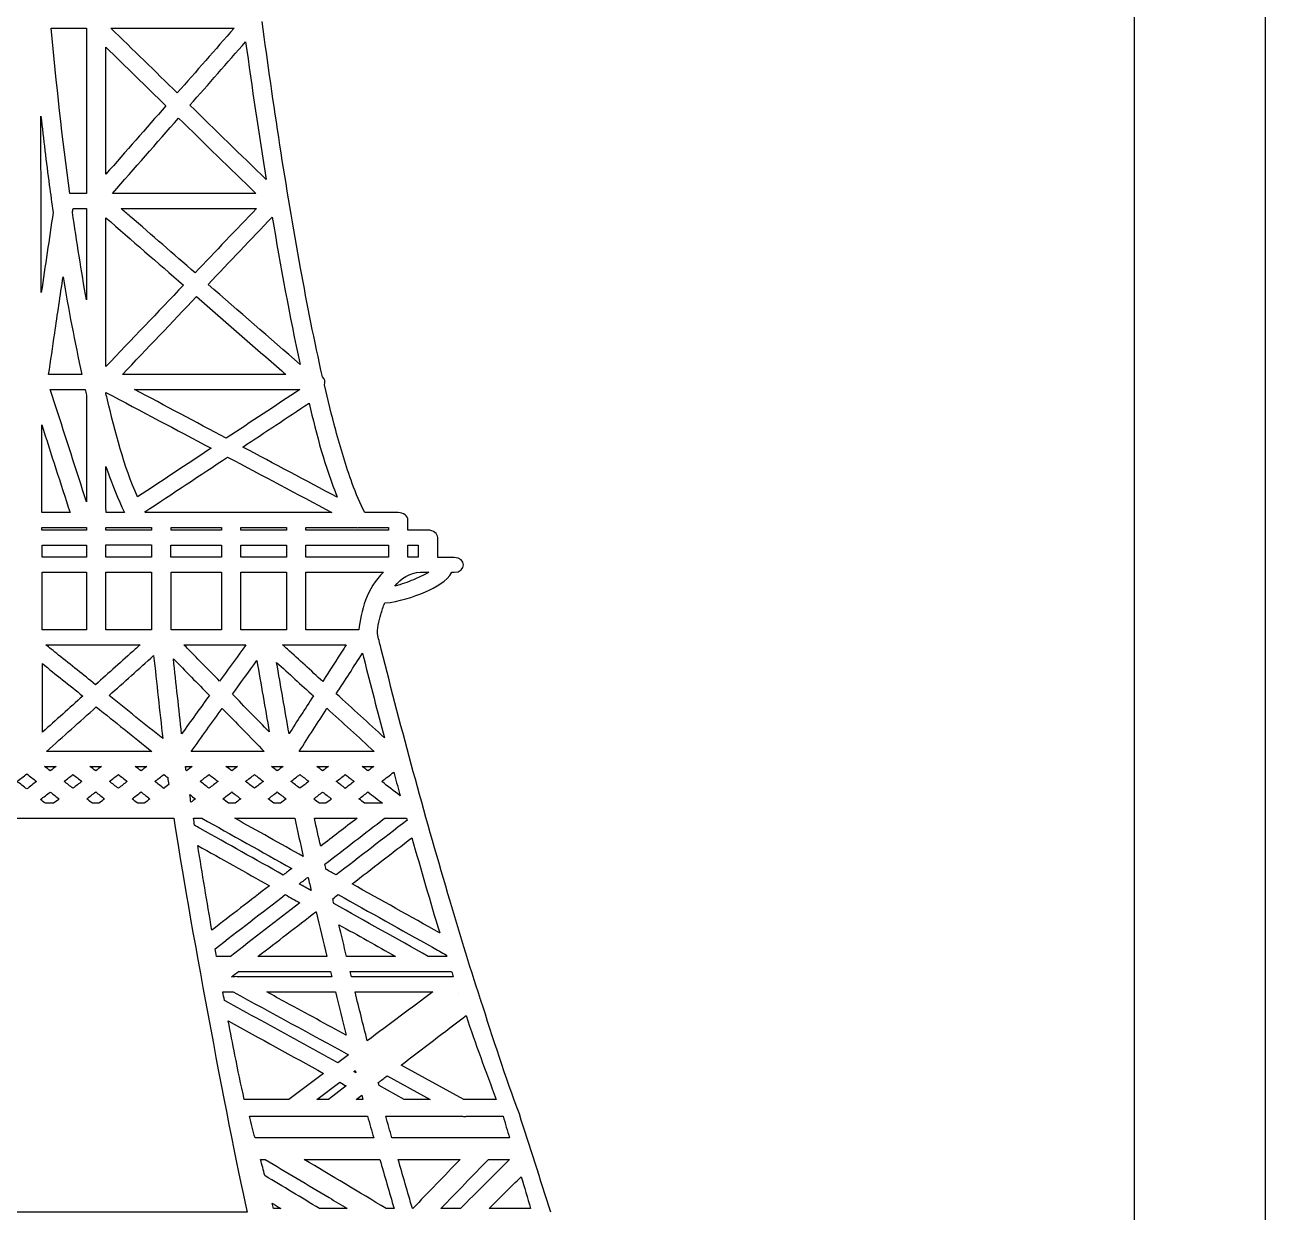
# Model space of a CAD drawing. Extents: x 385.5 to 423.8, y 888.2 to 956.4.
# Drawn here: x 404.66 to 423.77, y 905.11 to 923.4 of the extents above; entities that cross this region are included whole.
import ezdxf

# ---------------------------------------------------------------- set-up
doc = ezdxf.new("R2010")
doc.units = 0
doc.layers.add('Plan_1', color=7, linetype='CONTINUOUS')

msp = doc.modelspace()

# ---------------------------------------------------------------- linework, layer by layer
at = {"layer": 'Plan_1', "color": 7}
for p, q in [((423.77414, 956.445755), (423.77414, 888.181845)), ((421.75525, 954.839675), (421.75525, 889.787945)), ((405.0727, 923.352655), (405.61076, 923.352655)), ((405.61076, 923.352655), (405.61376, 923.349655)), ((405.61376, 923.349655), (405.61419, 923.349595)), ((405.98975, 923.352995), (407.8897, 923.352995)), ((405.98975, 923.352995), (405.98975, 923.352995)), ((405.91319, 923.058335), (405.91361, 923.057985)), ((408.06714, 923.143065), (408.06714, 923.143065)), ((407.01345, 922.354455), (407.01345, 922.354455)), ((407.01345, 922.354455), (407.01345, 922.354455)), ((407.01373, 922.354285), (407.01373, 922.354285)), ((404.91216, 921.893865), (404.91257, 921.893945)), ((407.03338, 921.965685), (407.03338, 921.965685)), ((405.61465, 920.806045), (405.35971, 920.806045)), ((405.61507, 920.806385), (405.61465, 920.806045)), ((408.22159, 920.806715), (406.01666, 920.806715)), ((405.10083, 920.513425), (405.10095, 920.513405)), ((405.40893, 920.574955), (405.61425, 920.574955)), ((405.61425, 920.574955), (405.61468, 920.575005)), ((406.14708, 920.575685), (408.23483, 920.575685)), ((406.14708, 920.575685), (406.14708, 920.575685)), ((405.91446, 920.431405), (405.91446, 920.431405)), ((408.47651, 920.440915), (408.47651, 920.440915)), ((405.25401, 919.520865), (405.25398, 919.520855)), ((405.03199, 918.014775), (405.03202, 918.015115)), ((405.54441, 918.014775), (405.03199, 918.014775)), ((408.68697, 918.015805), (406.16895, 918.015805)), ((408.62368, 918.070905), (408.62367, 918.070905)), ((405.0573, 917.784755), (405.59583, 917.784755)), ((405.05739, 917.784715), (405.0573, 917.784755)), ((405.91535, 917.739905), (405.9153, 917.739855)), ((406.35459, 917.785445), (408.90382, 917.785445)), ((406.35459, 917.785445), (406.35459, 917.785445)), ((409.04367, 917.574145), (409.04367, 917.574145)), ((404.92556, 917.239995), (404.92513, 917.239995)), ((407.76907, 917.033445), (407.76866, 917.033445)), ((407.78879, 916.742925), (407.78874, 916.743155)), ((405.91529, 916.597175), (405.9153, 916.597175)), ((405.36184, 915.888425), (404.92856, 915.888425)), ((405.96156, 915.889425), (405.91576, 915.889425)), ((406.19936, 915.889425), (405.96156, 915.889425)), ((406.5188, 915.888705), (406.5138, 915.898705)), ((409.3961, 915.888705), (406.5188, 915.888705)), ((410.41807, 915.886775), (409.90565, 915.886775)), ((410.56736, 915.616925), (410.56736, 915.771425)), ((404.92897, 915.657675), (405.61633, 915.657675)), ((404.92897, 915.618575), (404.92897, 915.657675)), ((404.92897, 915.657675), (404.92897, 915.657675)), ((405.61633, 915.618575), (404.92897, 915.618575)), ((405.61633, 915.657675), (405.61633, 915.618575)), ((405.91574, 915.658395), (406.61806, 915.658395)), ((405.91574, 915.619295), (405.91574, 915.658395)), ((405.91574, 915.658395), (405.91574, 915.658395)), ((406.4863, 915.619295), (405.91574, 915.619295)), ((406.61806, 915.619295), (406.4863, 915.619295)), ((406.61806, 915.658395), (406.61806, 915.619295)), ((406.91745, 915.658065), (407.69336, 915.658065)), ((406.91745, 915.618865), (406.91745, 915.658065)), ((406.91745, 915.658065), (406.91745, 915.658065)), ((407.69336, 915.618865), (406.91745, 915.618865)), ((407.69336, 915.658065), (407.69336, 915.618865)), ((407.99278, 915.657695), (408.69636, 915.657695)), ((407.99278, 915.618595), (407.99278, 915.657695)), ((407.99278, 915.657695), (407.99278, 915.657695)), ((408.69636, 915.618595), (407.99278, 915.618595)), ((408.69636, 915.657695), (408.69636, 915.618595)), ((408.99539, 915.618575), (408.99539, 915.657675)), ((408.99539, 915.657675), (409.13742, 915.657675)), ((410.26703, 915.618575), (408.99539, 915.618575)), ((409.13742, 915.657675), (409.76528, 915.657675)), ((409.82048, 915.657675), (410.26705, 915.657675)), ((410.26703, 915.657675), (410.26703, 915.618575)), ((410.26705, 915.657675), (410.26703, 915.657675)), ((410.87703, 915.616925), (410.56736, 915.616925)), ((404.92984, 915.387855), (405.61633, 915.387855)), ((404.92984, 915.387855), (404.92984, 915.387855)), ((405.61633, 915.387855), (405.61633, 915.199345)), ((405.91574, 915.388525), (406.61806, 915.388525)), ((405.91574, 915.200005), (405.91574, 915.388525)), ((405.91574, 915.388525), (405.91574, 915.388525)), ((406.61806, 915.388525), (406.61806, 915.200005)), ((406.91704, 915.388175), (407.69295, 915.388175)), ((406.91707, 915.388175), (406.91704, 915.388175)), ((406.91707, 915.199675), (406.91707, 915.388175)), ((407.69295, 915.388175), (407.69295, 915.199675)), ((407.99278, 915.387855), (408.69636, 915.387855)), ((407.99278, 915.199345), (407.99278, 915.387855)), ((407.99278, 915.387855), (407.99278, 915.387855)), ((408.69636, 915.387855), (408.69636, 915.199345)), ((408.99578, 915.199025), (408.99578, 915.387505)), ((408.99578, 915.387505), (409.07278, 915.387505)), ((409.07277, 915.387505), (410.26742, 915.387505)), ((409.07278, 915.387505), (409.07277, 915.387505)), ((410.26742, 915.387505), (410.26742, 915.199025)), ((410.5664, 915.387505), (410.7264, 915.387505)), ((410.5664, 915.199025), (410.5664, 915.387505)), ((410.5664, 915.387505), (410.5664, 915.387505)), ((410.7264, 915.387505), (410.7264, 915.199025)), ((411.02632, 915.197745), (411.02632, 915.501575)), ((405.61633, 915.199345), (404.93026, 915.199345)), ((406.61806, 915.200005), (405.91574, 915.200005)), ((406.96367, 915.199675), (406.91707, 915.199675)), ((407.69295, 915.199675), (406.96367, 915.199675)), ((408.69636, 915.199345), (407.99278, 915.199345)), ((410.26742, 915.199025), (408.99578, 915.199025)), ((410.7264, 915.199025), (410.5664, 915.199025)), ((411.13069, 915.197745), (411.02632, 915.197745)), ((411.27782, 915.197745), (411.13069, 915.197745)), ((404.93086, 914.968935), (404.93116, 914.968935)), ((404.93116, 914.968935), (405.61638, 914.968935)), ((405.61638, 914.968935), (405.61638, 914.081835)), ((405.91574, 914.969655), (406.61806, 914.969655)), ((405.91574, 914.082555), (405.91574, 914.969655)), ((405.91574, 914.969655), (405.91574, 914.969655)), ((406.61806, 914.969655), (406.61806, 914.082555)), ((406.91745, 914.969325), (407.69336, 914.969325)), ((406.91745, 914.082225), (406.91745, 914.969325)), ((406.91745, 914.969325), (406.91745, 914.969325)), ((407.69336, 914.969325), (407.69336, 914.082225)), ((407.9927, 914.081875), (407.9927, 914.968995)), ((407.9927, 914.968995), (407.99275, 914.968995)), ((407.99275, 914.968995), (408.69633, 914.968995)), ((408.99536, 914.968645), (410.18911, 914.968645)), ((408.99536, 914.081525), (408.99536, 914.968645)), ((408.99536, 914.968645), (408.99536, 914.968645)), ((410.76271, 914.968665), (410.76271, 914.968645)), ((410.76271, 914.968645), (410.8868, 914.968645)), ((411.24402, 914.967385), (411.27782, 914.967385)), ((405.47048, 914.081875), (404.93327, 914.081875)), ((406.61806, 914.082555), (405.91574, 914.082555)), ((407.69336, 914.082225), (406.91745, 914.082225)), ((408.30237, 914.081875), (407.9927, 914.081875)), ((408.69636, 914.081875), (408.32467, 914.081875)), ((409.81232, 914.081525), (408.99536, 914.081525)), ((404.98794, 913.851205), (404.98796, 913.851175)), ((404.98796, 913.851175), (406.44268, 913.851175)), ((407.11549, 913.851175), (408.07229, 913.851175)), ((407.11551, 913.851175), (407.11549, 913.851175)), ((408.63605, 913.851175), (409.15957, 913.851175)), ((409.15952, 913.851175), (409.61765, 913.851175)), ((409.15957, 913.851175), (409.15952, 913.851175)), ((406.36698, 913.783475), (406.36654, 913.783475)), ((406.95386, 913.636815), (406.95386, 913.636815)), ((409.57405, 913.783475), (409.57451, 913.783475)), ((409.88719, 913.642975), (409.88717, 913.642925)), ((404.93539, 913.560915), (404.93538, 913.560905)), ((408.23959, 913.609245), (408.23959, 913.609245)), ((408.54369, 913.579995), (408.54369, 913.579995)), ((405.55854, 913.061045), (405.55857, 913.060705)), ((405.96317, 913.069575), (405.96317, 913.069575)), ((405.76645, 912.893975), (405.76645, 912.893975)), ((407.70575, 912.869455), (407.70575, 912.869455)), ((409.31958, 912.871845), (409.31958, 912.871845)), ((410.2066, 912.417675), (410.2067, 912.417225)), ((410.2067, 912.417225), (410.2066, 912.417675)), ((405.93328, 912.207295), (404.99955, 912.207295)), ((406.62234, 912.207295), (405.93328, 912.207295)), ((408.3542, 912.207605), (407.22843, 912.207605)), ((410.04626, 912.208325), (408.8927, 912.208325)), ((404.96828, 911.976925), (404.96831, 911.976925)), ((404.96831, 911.976925), (405.14668, 911.976925)), ((405.66767, 911.977965), (405.84601, 911.977965)), ((405.66771, 911.977965), (405.66767, 911.977965)), ((406.36567, 911.977965), (406.36569, 911.977965)), ((406.36569, 911.977965), (406.54447, 911.977965)), ((407.13985, 911.977845), (407.14029, 911.977645)), ((407.14029, 911.977645), (407.24465, 911.977645)), ((407.15485, 911.908545), (407.14985, 911.912545)), ((407.15522, 911.908545), (407.15522, 911.908545)), ((407.76433, 911.977965), (407.76435, 911.977965)), ((407.76435, 911.977965), (407.94313, 911.977965)), ((408.46456, 911.977295), (408.64293, 911.977295)), ((408.46463, 911.977295), (408.46456, 911.977295)), ((409.16343, 911.976925), (409.34224, 911.976925)), ((409.16344, 911.976925), (409.16343, 911.976925)), ((409.86189, 911.977965), (409.86191, 911.977965)), ((409.86191, 911.977965), (410.04069, 911.977965)), ((404.69586, 911.860545), (404.69586, 911.860545)), ((405.26902, 911.745895), (405.26902, 911.745895)), ((405.96791, 911.745895), (405.96791, 911.745895)), ((406.86645, 911.804375), (406.86655, 911.804425)), ((407.36616, 911.745895), (407.36616, 911.745895)), ((408.06547, 911.745895), (408.06547, 911.745895)), ((408.90256, 911.852045), (408.90256, 911.852045)), ((409.60228, 911.851375), (409.60228, 911.851375)), ((410.3491, 911.888135), (410.34907, 911.888105)), ((405.05727, 911.581805), (405.0573, 911.581855)), ((405.75665, 911.582875), (405.75661, 911.582875)), ((406.4556, 911.582875), (406.45556, 911.582875)), ((407.20659, 911.542765), (407.20659, 911.542765)), ((407.85371, 911.582875), (407.85376, 911.582875)), ((409.25289, 911.581855), (409.25289, 911.581855)), ((409.95124, 911.582895), (409.95132, 911.582875)), ((410.43847, 911.560035), (410.43806, 911.560115)), ((405.10774, 911.407975), (404.98283, 911.407975)), ((405.80714, 911.408975), (405.70618, 911.408975)), ((406.50607, 911.408975), (406.4051, 911.408975)), ((407.90423, 911.408975), (407.80327, 911.408975)), ((408.41492, 911.476375), (408.41492, 911.476375)), ((408.6036, 911.408975), (408.50222, 911.408975)), ((409.30373, 911.407975), (409.20235, 911.407975)), ((410.13093, 911.408995), (409.90039, 911.408995)), ((410.17673, 911.408995), (410.14463, 911.408995)), ((403.16754, 911.177315), (404.67315, 911.177315)), ((404.67315, 911.177315), (404.71845, 911.177315)), ((404.71845, 911.177315), (406.96013, 911.177315)), ((407.26311, 911.178945), (407.3918, 911.178945)), ((407.3918, 911.178945), (407.39178, 911.178645)), ((407.89908, 911.178645), (408.82256, 911.178645)), ((407.89908, 911.178645), (407.89908, 911.178645)), ((409.12535, 911.177625), (409.78276, 911.177625)), ((409.12539, 911.177625), (409.12535, 911.177625)), ((410.20624, 911.177685), (410.545, 911.177685)), ((410.5531, 911.145305), (410.5501, 911.143305)), ((410.554, 911.145685), (410.5531, 911.145305)), ((407.32978, 910.757375), (407.32978, 910.757375)), ((410.62843, 910.877165), (410.62843, 910.877165)), ((409.28709, 910.469255), (409.28706, 910.469215)), ((409.02317, 910.266715), (409.03017, 910.262715)), ((408.67794, 910.001295), (408.67841, 910.001295)), ((408.89205, 910.166105), (408.89188, 910.165665)), ((409.49186, 910.002305), (409.4923, 910.002315)), ((409.14946, 909.736935), (409.14935, 909.736545)), ((409.14935, 909.736545), (409.15335, 909.734545)), ((407.546, 909.454655), (407.546, 909.454655)), ((407.546, 909.454655), (407.546, 909.454655)), ((407.54623, 909.454465), (407.54623, 909.454465)), ((409.50521, 909.537515), (409.50521, 909.537515)), ((411.05656, 909.411595), (411.05613, 909.411595)), ((407.83239, 909.049545), (407.61635, 909.049545)), ((410.37691, 909.048865), (409.62157, 909.048865)), ((411.16688, 909.048155), (410.88116, 909.048155)), ((407.88033, 908.732735), (407.84703, 908.732735)), ((407.95822, 908.732735), (407.95773, 908.732735)), ((407.95778, 908.817835), (409.37313, 908.817835)), ((409.39406, 908.732735), (407.95822, 908.732735)), ((409.37313, 908.817835), (409.37306, 908.817835)), ((409.67538, 908.817495), (409.67544, 908.817495)), ((409.67544, 908.817495), (411.24006, 908.817495)), ((411.26656, 908.732395), (409.69638, 908.732395)), ((407.71638, 908.502395), (407.87554, 908.502395)), ((407.87554, 908.502395), (407.87557, 908.502395)), ((408.39185, 908.502045), (409.45046, 908.502045)), ((408.39185, 908.502035), (408.39185, 908.502045)), ((409.75243, 908.503085), (410.95174, 908.503085)), ((409.75243, 908.503085), (409.75243, 908.503085)), ((411.34916, 908.476515), (411.34916, 908.476515)), ((411.34916, 908.476515), (411.34916, 908.476515)), ((411.46204, 908.137265), (411.46204, 908.137265)), ((407.79901, 908.054565), (407.79901, 908.054565)), ((409.61812, 907.834045), (409.61771, 907.834085)), ((409.48808, 907.409415), (409.48764, 907.409415)), ((411.42612, 906.846615), (410.46072, 907.373015)), ((409.26864, 907.246075), (408.73272, 906.846615)), ((409.75586, 907.290665), (409.75626, 907.290665)), ((410.24605, 907.208665), (410.91072, 906.846615)), ((409.16343, 906.846615), (409.5163, 907.109615)), ((409.6177, 907.053815), (409.3461, 906.846615)), ((410.11043, 907.105175), (410.11045, 907.105195)), ((410.50823, 906.846615), (410.12283, 907.058575)), ((408.04667, 906.846615), (408.04624, 906.846615)), ((408.04624, 906.846615), (408.04667, 906.846615)), ((408.04667, 906.846615), (408.04667, 906.846615)), ((408.73272, 906.846615), (408.04667, 906.846615)), ((409.3461, 906.846615), (409.16343, 906.846615)), ((409.77169, 906.846615), (409.85639, 906.911215)), ((409.87349, 906.846615), (409.77169, 906.846615)), ((409.85639, 906.911215), (409.87349, 906.846615)), ((410.91072, 906.846615), (410.50823, 906.846615)), ((411.42653, 906.846615), (411.42612, 906.846615)), ((411.92824, 906.846615), (411.42653, 906.846615)), ((408.1253, 906.586295), (408.1767, 906.586295)), ((408.1767, 906.586295), (408.17673, 906.586295)), ((408.17673, 906.586295), (409.94454, 906.586295)), ((410.22509, 906.586295), (411.40859, 906.586295)), ((411.47147, 906.586295), (412.03348, 906.586295)), ((411.47149, 906.586295), (411.47147, 906.586295)), ((412.03309, 906.586295), (412.03309, 906.586295)), ((410.03944, 906.253825), (408.2113, 906.253825)), ((412.08398, 906.253825), (410.32049, 906.253825)), ((412.13268, 906.253825), (412.08398, 906.253825)), ((408.29774, 905.920345), (408.35804, 905.920345)), ((408.35804, 905.920345), (408.36804, 905.920345)), ((408.36804, 905.920345), (408.36785, 905.920345)), ((408.96838, 905.920385), (410.1344, 905.920385)), ((410.1344, 905.920385), (410.1344, 905.920385)), ((410.41669, 905.920385), (411.37225, 905.920385)), ((410.41684, 905.920385), (410.41669, 905.920385)), ((411.80722, 905.920385), (412.13398, 905.920385)), ((408.47606, 905.244605), (408.4761, 905.244605)), ((404.66552, 905.108825), (401.83566, 905.108825)), ((404.67352, 905.108825), (404.66552, 905.108825)), ((406.40968, 905.108825), (404.67352, 905.108825)), ((408.08894, 905.108825), (406.40968, 905.108825)), ((408.08933, 905.109205), (408.08894, 905.108825)), ((408.60868, 905.165305), (408.49706, 905.165305)), ((409.20494, 905.165315), (409.20486, 905.164925)), ((409.63305, 905.165315), (409.20494, 905.165315)), ((410.35296, 905.164985), (410.2332, 905.164985)), ((410.64169, 905.164985), (410.63669, 905.164985)), ((411.37607, 905.164985), (411.07665, 905.164985)), ((411.07665, 905.164985), (411.07665, 905.164985)), ((412.34657, 905.164985), (411.82009, 905.164985)), ((411.82009, 905.164985), (411.82009, 905.164985)), ((412.45778, 905.164985), (412.34657, 905.164985))]:
    msp.add_line(p, q, dxfattribs=at)
for points in [[(408.91372, 919.654325), (408.68319, 920.917425), (408.49074, 922.184255), (408.32177, 923.453825)], [(405.35971, 920.806045), (405.2434, 921.652975), (405.14841, 922.502285), (405.0727, 923.352655)], [(405.61419, 923.349595), (405.61465, 922.501635), (405.61465, 921.653665), (405.61507, 920.806385)], [(407.01373, 922.354285), (406.67239, 922.687085), (406.33106, 923.020195), (405.98975, 923.352995)], [(407.8897, 923.352995), (407.5976, 923.019905), (407.30552, 922.686845), (407.01373, 922.354285)], [(405.91361, 921.101065), (405.91361, 921.753365), (405.91319, 922.406035), (405.91319, 923.058335)], [(405.91361, 923.057985), (406.22201, 922.757185), (406.53082, 922.456055), (406.83881, 922.155235)], [(407.20871, 922.164435), (407.49486, 922.490415), (407.78099, 922.816735), (408.06714, 923.143065)], [(408.06714, 923.143065), (408.16464, 922.434265), (408.26905, 921.726505), (408.3824, 921.019425)], [(406.83881, 922.155235), (406.53041, 921.803735), (406.22245, 921.452255), (405.91361, 921.101065)], [(408.3824, 921.019425), (407.99105, 921.401185), (407.59966, 921.782655), (407.20871, 922.164435)], [(404.91257, 921.893945), (404.91257, 921.927645), (404.91216, 921.961645), (404.91216, 921.995325)], [(404.91216, 921.995325), (404.95236, 921.641795), (404.99556, 921.288245), (405.04263, 920.935005)], [(404.91916, 919.281285), (404.91716, 920.152365), (404.91516, 921.023135), (404.91216, 921.893865)], [(406.01666, 920.806715), (406.35542, 921.192915), (406.69418, 921.579155), (407.03338, 921.965685)], [(407.03338, 921.965685), (407.42946, 921.579155), (407.82554, 921.192915), (408.22159, 920.806715)], [(405.04263, 920.935005), (405.06143, 920.794805), (405.08073, 920.653955), (405.10083, 920.513425)], [(405.10095, 920.513405), (405.04015, 920.102685), (404.9799, 919.692335), (404.91916, 919.281285)], [(405.39993, 920.513755), (405.40293, 920.534155), (405.40593, 920.554655), (405.40893, 920.574955)], [(405.61507, 919.164255), (405.53507, 919.613055), (405.46495, 920.063215), (405.39993, 920.513755)], [(405.61468, 920.575005), (405.61509, 920.104735), (405.61509, 919.634525), (405.61507, 919.164255)], [(406.28952, 920.451815), (406.24212, 920.493315), (406.19462, 920.534515), (406.14708, 920.575685)], [(408.23483, 920.575685), (407.9196, 920.243925), (407.60394, 919.912485), (407.28871, 919.581075)], [(405.91446, 920.431405), (406.31223, 920.084635), (406.71004, 919.738255), (407.10823, 919.391515)], [(405.91489, 918.137255), (405.91489, 918.901855), (405.91446, 919.666455), (405.91446, 920.431405)], [(407.28871, 919.581075), (406.95592, 919.871305), (406.62272, 920.161925), (406.28952, 920.451815)], [(407.49105, 919.404805), (407.81956, 919.750505), (408.14805, 920.095555), (408.47651, 920.440915)], [(408.47651, 920.440915), (408.60353, 919.682885), (408.74165, 918.925235), (408.90725, 918.171305)], [(409.25164, 917.978445), (409.1242, 918.535145), (409.01556, 919.094555), (408.91372, 919.654325)], [(405.12572, 918.650765), (405.16842, 918.940665), (405.21122, 919.230965), (405.25401, 919.520865)], [(405.25398, 919.520855), (405.33828, 919.017575), (405.43363, 918.515325), (405.54441, 918.014775)], [(407.10823, 919.391515), (406.71045, 918.973335), (406.31267, 918.555435), (405.91489, 918.137255)], [(408.90725, 918.171305), (408.43505, 918.582355), (407.96286, 918.993775), (407.49105, 919.404805)], [(406.16895, 918.015805), (406.5496, 918.415605), (406.92985, 918.815455), (407.31012, 919.215255)], [(407.31012, 919.215255), (407.74812, 918.833825), (408.18612, 918.452355), (408.62368, 918.070905)], [(405.03202, 918.015115), (405.06322, 918.227115), (405.09452, 918.438785), (405.12572, 918.650765)], [(408.62367, 918.070905), (408.64467, 918.052205), (408.66597, 918.034205), (408.68697, 918.015805)], [(409.27994, 917.856275), (409.29834, 917.897075), (409.28794, 917.946175), (409.25164, 917.978445)], [(409.45485, 917.159725), (409.39195, 917.391125), (409.33424, 917.623525), (409.27994, 917.856275)], [(405.13859, 917.533265), (405.11169, 917.616965), (405.08429, 917.701035), (405.05739, 917.784715)], [(405.59583, 917.784755), (405.60183, 917.755855), (405.60863, 917.726955), (405.61553, 917.697955)], [(405.61553, 917.697955), (405.61594, 917.150435), (405.61594, 916.602955), (405.61594, 916.055105)], [(405.9153, 917.720805), (405.9153, 917.726805), (405.9153, 917.733805), (405.91535, 917.739905)], [(405.9153, 917.739855), (406.45509, 917.452655), (406.99491, 917.165805), (407.53467, 916.878925)], [(405.9375, 917.625505), (405.9295, 917.657205), (405.9225, 917.689105), (405.9153, 917.720805)], [(406.40246, 916.129305), (406.18645, 916.613195), (406.05984, 917.126325), (405.9375, 917.625505)], [(407.76866, 917.033445), (407.29728, 917.283895), (406.82594, 917.535025), (406.35459, 917.785445)], [(408.90382, 917.785445), (408.52569, 917.534985), (408.14761, 917.283855), (407.76907, 917.033445)], [(405.61594, 916.055105), (405.45683, 916.547835), (405.29775, 917.040535), (405.13859, 917.533265)], [(408.02311, 916.898005), (408.36316, 917.123235), (408.70321, 917.348505), (409.04367, 917.574145)], [(409.04367, 917.574145), (409.15918, 917.086175), (409.28788, 916.596545), (409.47953, 916.123525)], [(404.92513, 917.239995), (405.07054, 916.789475), (405.21641, 916.338925), (405.36184, 915.888425)], [(404.92856, 915.888425), (404.92756, 916.338925), (404.92656, 916.789475), (404.92556, 917.239995)], [(409.70975, 916.336605), (409.61015, 916.608145), (409.52971, 916.883755), (409.45485, 917.159725)], [(407.53467, 916.878925), (407.15741, 916.628825), (406.78018, 916.379075), (406.40246, 916.129305)], [(409.47953, 916.123525), (408.99408, 916.381785), (408.50859, 916.639725), (408.02311, 916.898005)], [(406.5138, 915.898705), (406.93892, 916.180105), (407.3641, 916.461545), (407.78879, 916.742925)], [(407.78874, 916.743155), (408.32425, 916.458685), (408.86018, 916.173555), (409.3961, 915.888705)], [(405.91576, 915.889425), (405.91535, 916.125225), (405.91576, 916.361375), (405.91529, 916.597175)], [(405.9153, 916.597175), (405.9863, 916.384855), (406.06674, 916.174905), (406.16126, 915.969025)], [(409.90565, 915.886775), (409.83515, 916.015395), (409.76496, 916.186545), (409.70975, 916.336605)], [(406.16126, 915.969025), (406.17326, 915.942525), (406.18606, 915.915925), (406.19936, 915.889425)], [(410.56736, 915.771425), (410.56736, 915.834425), (410.49926, 915.886775), (410.41807, 915.886775)], [(409.76528, 915.657675), (409.78328, 915.654675), (409.80208, 915.654675), (409.82048, 915.657675)], [(411.02632, 915.501575), (411.02632, 915.564175), (410.95832, 915.616925), (410.87703, 915.616925)], [(404.93026, 915.199345), (404.93026, 915.262345), (404.92984, 915.325205), (404.92984, 915.387855)], [(411.27782, 914.967385), (411.47117, 914.967385), (411.47117, 915.197745), (411.27782, 915.197745)], [(404.93127, 914.807325), (404.93127, 914.861125), (404.93086, 914.914825), (404.93086, 914.968935)], [(408.69633, 914.968995), (408.69633, 914.673275), (408.69633, 914.377595), (408.69636, 914.081875)], [(410.18911, 914.968645), (409.93934, 914.730775), (409.83627, 914.356825), (409.81232, 914.081525)], [(410.36534, 914.756015), (410.45774, 914.866595), (410.58949, 914.964615), (410.76271, 914.968665)], [(410.8868, 914.968645), (410.8119, 914.918245), (410.71054, 914.878445), (410.65196, 914.853315)], [(410.83638, 914.666895), (410.9968, 914.735295), (411.16999, 914.833945), (411.24402, 914.967385)], [(404.93327, 914.081875), (404.93286, 914.323495), (404.93227, 914.565415), (404.93127, 914.807325)], [(410.65196, 914.853315), (410.56466, 914.815915), (410.46631, 914.780515), (410.36534, 914.756015)], [(410.21061, 914.495045), (410.43043, 914.513745), (410.64606, 914.585245), (410.83638, 914.666895)], [(410.15071, 914.316395), (410.16571, 914.376595), (410.18541, 914.436515), (410.21061, 914.495045)], [(410.10281, 913.994825), (410.08011, 914.085725), (410.12811, 914.225545), (410.15071, 914.316395)], [(405.61638, 914.081835), (405.56768, 914.081835), (405.51888, 914.081835), (405.47048, 914.081875)], [(408.32467, 914.081875), (408.31767, 914.082545), (408.31007, 914.082545), (408.30237, 914.081875)], [(410.15631, 913.781825), (410.13841, 913.852925), (410.12041, 913.923695), (410.10281, 913.994825)], [(405.07224, 913.783505), (405.04444, 913.806305), (405.01624, 913.828805), (404.98794, 913.851205)], [(406.44268, 913.851175), (406.41748, 913.828375), (406.39218, 913.805875), (406.36698, 913.783475)], [(407.18181, 913.783475), (407.16001, 913.806275), (407.13771, 913.828775), (407.11551, 913.851175)], [(408.07229, 913.851175), (408.05609, 913.828375), (408.03979, 913.805875), (408.02359, 913.783475)], [(408.71005, 913.783475), (408.68525, 913.806275), (408.66045, 913.828775), (408.63605, 913.851175)], [(409.61765, 913.851175), (409.60315, 913.828375), (409.58855, 913.805875), (409.57405, 913.783475)], [(405.18646, 913.692305), (405.14836, 913.722605), (405.11036, 913.753205), (405.07224, 913.783505)], [(405.75491, 913.235975), (405.56542, 913.388055), (405.37593, 913.540185), (405.18646, 913.692305)], [(406.36654, 913.783475), (406.16255, 913.601105), (405.95849, 913.418355), (405.75491, 913.235975)], [(405.96317, 913.069575), (406.19201, 913.274415), (406.42128, 913.479225), (406.64971, 913.684425)], [(406.64971, 913.684425), (406.69631, 913.258405), (406.74291, 912.832395), (406.78997, 912.406005)], [(406.95386, 913.636815), (407.13905, 913.448295), (407.32383, 913.259445), (407.50861, 913.070555)], [(407.08088, 912.478165), (407.03858, 912.864375), (406.99618, 913.250595), (406.95386, 913.636815)], [(407.66641, 913.289075), (407.50473, 913.454105), (407.34305, 913.618805), (407.18181, 913.783475)], [(408.02359, 913.783475), (407.90421, 913.618805), (407.78535, 913.453775), (407.66641, 913.289075)], [(409.25455, 913.286695), (409.07319, 913.452075), (408.89184, 913.618105), (408.71005, 913.783475)], [(409.57451, 913.783475), (409.46799, 913.618105), (409.36151, 913.452075), (409.25455, 913.286695)], [(409.46411, 913.094745), (409.59842, 913.303365), (409.7319, 913.511245), (409.86619, 913.719475)], [(409.86619, 913.719475), (409.87319, 913.693975), (409.88079, 913.668475), (409.88719, 913.642975)], [(409.88717, 913.642925), (409.99107, 913.234045), (410.09796, 912.825495), (410.20624, 912.417595)], [(411.18369, 910.015645), (410.815, 911.266165), (410.47194, 912.522445), (410.15631, 913.781825)], [(404.93538, 913.560905), (405.14282, 913.394195), (405.35111, 913.227425), (405.55854, 913.061045)], [(404.93839, 912.505385), (404.93739, 912.857255), (404.93639, 913.209105), (404.93539, 913.560915)], [(407.86359, 913.088605), (407.98887, 913.262085), (408.11414, 913.435905), (408.23959, 913.609245)], [(408.23959, 913.609245), (408.30329, 913.242775), (408.36705, 912.875945), (408.43075, 912.509475)], [(408.54369, 913.579995), (408.73277, 913.407445), (408.92141, 913.235315), (409.11041, 913.062765)], [(408.73532, 912.479565), (408.67152, 912.846365), (408.60745, 913.213195), (408.54369, 913.579995)], [(405.55857, 913.060705), (405.35157, 912.875625), (405.14496, 912.690485), (404.93839, 912.505385)], [(406.78997, 912.406005), (406.51409, 912.627195), (406.23862, 912.848375), (405.96317, 913.069575)], [(407.50861, 913.070555), (407.36616, 912.873205), (407.22374, 912.675525), (407.08088, 912.478165)], [(408.43075, 912.509475), (408.2417, 912.702395), (408.05265, 912.895325), (407.86359, 913.088605)], [(409.11041, 913.062765), (408.98509, 912.868145), (408.86023, 912.673845), (408.73532, 912.479565)], [(410.20624, 912.417595), (409.95899, 912.643215), (409.71136, 912.869165), (409.46411, 913.094745)], [(404.99955, 912.207295), (405.25532, 912.435975), (405.5107, 912.665345), (405.76645, 912.893975)], [(405.76645, 912.893975), (406.05175, 912.665345), (406.33706, 912.435975), (406.62234, 912.207295)], [(407.22843, 912.207605), (407.38751, 912.428065), (407.54657, 912.648855), (407.70575, 912.869455)], [(407.70575, 912.869455), (407.92223, 912.648975), (408.13778, 912.428145), (408.3542, 912.207605)], [(408.8927, 912.208325), (409.03515, 912.429475), (409.17754, 912.650365), (409.31958, 912.871845)], [(409.31958, 912.871845), (409.56165, 912.650695), (409.80375, 912.429475), (410.04626, 912.208325)], [(405.05768, 911.907825), (405.02778, 911.930625), (404.99778, 911.953725), (404.96828, 911.976925)], [(405.14668, 911.976925), (405.11718, 911.953825), (405.08718, 911.930925), (405.05768, 911.907825)], [(405.75711, 911.908865), (405.72721, 911.931665), (405.69721, 911.954765), (405.66771, 911.977965)], [(405.84601, 911.977965), (405.81651, 911.954865), (405.78661, 911.932065), (405.75711, 911.908865)], [(406.45507, 911.908865), (406.42567, 911.931565), (406.39577, 911.954665), (406.36567, 911.977965)], [(406.54447, 911.977965), (406.51497, 911.954865), (406.48507, 911.932065), (406.45507, 911.908865)], [(407.14385, 911.949245), (407.14185, 911.959245), (407.14085, 911.968245), (407.13985, 911.977845)], [(407.14985, 911.912545), (407.14785, 911.924745), (407.14585, 911.937045), (407.14385, 911.949245)], [(407.24465, 911.977645), (407.21475, 911.954545), (407.18475, 911.931645), (407.15485, 911.908545)], [(407.85373, 911.908865), (407.82383, 911.931665), (407.79433, 911.954765), (407.76433, 911.977965)], [(407.94313, 911.977965), (407.91363, 911.954865), (407.88323, 911.932065), (407.85373, 911.908865)], [(408.55353, 911.908195), (408.52363, 911.930995), (408.49413, 911.954095), (408.46463, 911.977295)], [(408.64293, 911.977295), (408.61343, 911.954195), (408.58343, 911.931395), (408.55353, 911.908195)], [(409.25284, 911.907825), (409.22294, 911.930625), (409.19344, 911.953725), (409.16344, 911.976925)], [(409.34224, 911.976925), (409.31234, 911.953825), (409.28284, 911.930925), (409.25284, 911.907825)], [(409.95129, 911.908865), (409.92139, 911.931665), (409.89139, 911.954765), (409.86189, 911.977965)], [(410.04069, 911.977965), (410.01079, 911.954865), (409.98129, 911.932065), (409.95129, 911.908865)], [(404.54615, 911.744875), (404.59575, 911.783675), (404.64624, 911.821775), (404.69586, 911.860545)], [(404.69586, 911.629515), (404.64626, 911.668315), (404.59577, 911.706815), (404.54615, 911.744875)], [(404.69586, 911.860545), (404.74586, 911.821845), (404.79595, 911.783645), (404.84554, 911.744875)], [(404.84554, 911.744875), (404.79594, 911.706475), (404.74548, 911.667975), (404.69586, 911.629515)], [(405.26902, 911.745895), (405.31522, 911.781295), (405.36102, 911.816995), (405.40719, 911.852375)], [(405.40719, 911.639725), (405.36099, 911.675125), (405.31529, 911.710825), (405.26902, 911.745895)], [(405.40719, 911.852375), (405.45339, 911.816975), (405.49909, 911.781275), (405.54492, 911.745895)], [(405.54492, 911.745895), (405.49872, 911.710495), (405.45292, 911.675095), (405.40719, 911.639725)], [(405.96791, 911.745895), (406.01411, 911.781295), (406.05991, 911.816995), (406.10606, 911.852375)], [(406.10606, 911.639725), (406.05986, 911.675125), (406.01366, 911.710825), (405.96791, 911.745895)], [(406.10606, 911.852375), (406.15226, 911.816975), (406.19806, 911.781275), (406.24379, 911.745895)], [(406.24379, 911.745895), (406.19809, 911.710495), (406.15179, 911.675095), (406.10606, 911.639725)], [(406.6672, 911.744875), (406.7134, 911.780275), (406.7592, 911.815975), (406.80535, 911.851375)], [(406.80535, 911.638715), (406.75915, 911.674115), (406.71335, 911.709815), (406.6672, 911.744875)], [(406.80535, 911.851375), (406.82585, 911.835775), (406.84605, 911.820075), (406.86645, 911.804375)], [(406.86655, 911.804425), (406.87155, 911.768625), (406.87725, 911.733325), (406.88235, 911.697915)], [(407.36616, 911.745895), (407.41196, 911.781295), (407.45806, 911.816995), (407.5039, 911.852375)], [(407.5039, 911.639725), (407.4577, 911.675125), (407.4119, 911.710825), (407.36616, 911.745895)], [(407.5039, 911.852375), (407.5501, 911.816975), (407.5958, 911.781275), (407.64204, 911.745895)], [(407.64204, 911.745895), (407.59584, 911.710495), (407.55004, 911.675095), (407.5039, 911.639725)], [(408.06547, 911.745895), (408.11167, 911.781295), (408.15737, 911.816995), (408.2032, 911.852375)], [(408.2032, 911.639725), (408.157, 911.675125), (408.1113, 911.710825), (408.06547, 911.745895)], [(408.2032, 911.852375), (408.2494, 911.816975), (408.2952, 911.781275), (408.34135, 911.745895)], [(408.34135, 911.745895), (408.29515, 911.710495), (408.24895, 911.675095), (408.2032, 911.639725)], [(408.76439, 911.745565), (408.81059, 911.780965), (408.85629, 911.816665), (408.90256, 911.852045)], [(408.90256, 911.639395), (408.85676, 911.674795), (408.81056, 911.710495), (408.76439, 911.745565)], [(408.90256, 911.852045), (408.94876, 911.816645), (408.99446, 911.780945), (409.04071, 911.745565)], [(409.04071, 911.745565), (408.99451, 911.710165), (408.94831, 911.674765), (408.90256, 911.639395)], [(409.46411, 911.744875), (409.51031, 911.780275), (409.55611, 911.815975), (409.60228, 911.851375)], [(409.60228, 911.638715), (409.55608, 911.674115), (409.51038, 911.709815), (409.46411, 911.744875)], [(409.60228, 911.851375), (409.64808, 911.815975), (409.69418, 911.780175), (409.74002, 911.744875)], [(409.74002, 911.744875), (409.69382, 911.709475), (409.64802, 911.674075), (409.60228, 911.638715)], [(410.16303, 911.744535), (410.22513, 911.792135), (410.28709, 911.840135), (410.3491, 911.888135)], [(410.44836, 911.524715), (410.35296, 911.597915), (410.25802, 911.671385), (410.16303, 911.744535)], [(410.34907, 911.888105), (410.37857, 911.778855), (410.40857, 911.669605), (410.43847, 911.560035)], [(404.90713, 911.466475), (404.95723, 911.504975), (405.00673, 911.543375), (405.05727, 911.581805)], [(405.0573, 911.581855), (405.1031, 911.546455), (405.1493, 911.510755), (405.19504, 911.475375)], [(405.61848, 911.476375), (405.66468, 911.511775), (405.71088, 911.547475), (405.75665, 911.582875)], [(405.75661, 911.582875), (405.80281, 911.547475), (405.84851, 911.511775), (405.89434, 911.476375)], [(406.3174, 911.476375), (406.3636, 911.511775), (406.4094, 911.547475), (406.4556, 911.582875)], [(406.45556, 911.582875), (406.50176, 911.547475), (406.54746, 911.511775), (406.59327, 911.476375)], [(406.88235, 911.697915), (406.85675, 911.678215), (406.83105, 911.658415), (406.80535, 911.638715)], [(407.20659, 911.542765), (407.23529, 911.520665), (407.26429, 911.498465), (407.29299, 911.476065)], [(407.22449, 911.423665), (407.21849, 911.463465), (407.21209, 911.503265), (407.20659, 911.542765)], [(407.71597, 911.476375), (407.76177, 911.511775), (407.80797, 911.547475), (407.85371, 911.582875)], [(407.85376, 911.582875), (407.89996, 911.547475), (407.94576, 911.511775), (407.99193, 911.476375)], [(408.41492, 911.476375), (408.46112, 911.511775), (408.50692, 911.547475), (408.55265, 911.582875)], [(408.55265, 911.582875), (408.59885, 911.547475), (408.64465, 911.511775), (408.6908, 911.476375)], [(409.11515, 911.475375), (409.16135, 911.510775), (409.20705, 911.546475), (409.25289, 911.581855)], [(409.25289, 911.581855), (409.29909, 911.546455), (409.34479, 911.510755), (409.39103, 911.475375)], [(409.81309, 911.476395), (409.85929, 911.511795), (409.90509, 911.547495), (409.95124, 911.582895)], [(409.95132, 911.582875), (410.02612, 911.524975), (410.10146, 911.466865), (410.17673, 911.408995)], [(410.43806, 911.560115), (410.44106, 911.548515), (410.44406, 911.536615), (410.44836, 911.524715)], [(404.98283, 911.407975), (404.95763, 911.427375), (404.93233, 911.447175), (404.90713, 911.466475)], [(405.19504, 911.475375), (405.16594, 911.452875), (405.13684, 911.430475), (405.10774, 911.407975)], [(405.70618, 911.408975), (405.67708, 911.431475), (405.64798, 911.453875), (405.61848, 911.476375)], [(405.89434, 911.476375), (405.86524, 911.453875), (405.83614, 911.431475), (405.80714, 911.408975)], [(406.4051, 911.408975), (406.3756, 911.431475), (406.3465, 911.453875), (406.3174, 911.476375)], [(406.59327, 911.476375), (406.56417, 911.453875), (406.53507, 911.431475), (406.50607, 911.408975)], [(407.29299, 911.476065), (407.26989, 911.458365), (407.24719, 911.441065), (407.22449, 911.423665)], [(407.80327, 911.408975), (407.77417, 911.431475), (407.74507, 911.453875), (407.71597, 911.476375)], [(407.99193, 911.476375), (407.96243, 911.453875), (407.93333, 911.431475), (407.90423, 911.408975)], [(408.50222, 911.408975), (408.47312, 911.431475), (408.44402, 911.453875), (408.41492, 911.476375)], [(408.6908, 911.476375), (408.6613, 911.453875), (408.6322, 911.431475), (408.6036, 911.408975)], [(409.20235, 911.407975), (409.17325, 911.430475), (409.14415, 911.452875), (409.11515, 911.475375)], [(409.39103, 911.475375), (409.36193, 911.452875), (409.33283, 911.430475), (409.30373, 911.407975)], [(409.90039, 911.408995), (409.87129, 911.431495), (409.84269, 911.453895), (409.81309, 911.476395)], [(410.14463, 911.408995), (410.14063, 911.409335), (410.13563, 911.409335), (410.13093, 911.408995)], [(406.96013, 911.177315), (407.18083, 909.730135), (407.77196, 906.544465), (408.08933, 905.109205)], [(407.28021, 911.069395), (407.27421, 911.105795), (407.26871, 911.142195), (407.26311, 911.178945)], [(407.39178, 911.178645), (407.85373, 910.920395), (408.31568, 910.662115), (408.77765, 910.403865)], [(408.95558, 910.587925), (408.60356, 910.784615), (408.25112, 910.981625), (407.89908, 911.178645)], [(408.82256, 911.178645), (408.86616, 910.981625), (408.91106, 910.784615), (408.95558, 910.587925)], [(409.22289, 910.746165), (409.18989, 910.889765), (409.15749, 911.033715), (409.12539, 911.177625)], [(409.78276, 911.177625), (409.59628, 911.033715), (409.40937, 910.889765), (409.22289, 910.746165)], [(409.28706, 910.469215), (409.59327, 910.705365), (409.89953, 910.941495), (410.20624, 911.177685)], [(410.5501, 911.143305), (410.18739, 910.863585), (409.82383, 910.583905), (409.46112, 910.303855)], [(410.545, 911.177685), (410.548, 911.166785), (410.551, 911.156185), (410.554, 911.145685)], [(407.36871, 911.019395), (407.33881, 911.036095), (407.30971, 911.052695), (407.28021, 911.069395)], [(408.64633, 910.303115), (408.22074, 910.541995), (407.7943, 910.780525), (407.36871, 911.019395)], [(407.32978, 910.757375), (407.69764, 910.551195), (408.06547, 910.344975), (408.4333, 910.138425)], [(407.54623, 909.454465), (407.47143, 909.888665), (407.39995, 910.322865), (407.32978, 910.757375)], [(409.70626, 910.166645), (410.01378, 910.403495), (410.3209, 910.640325), (410.62843, 910.877165)], [(410.62843, 910.877165), (410.7666, 910.388175), (410.90861, 909.899175), (411.05656, 909.411595)], [(408.77765, 910.403865), (408.73355, 910.370565), (408.69035, 910.336765), (408.64633, 910.303115)], [(409.30459, 910.391655), (409.29859, 910.417555), (409.29259, 910.443355), (409.28709, 910.469255)], [(409.46112, 910.303855), (409.40892, 910.333055), (409.35676, 910.362355), (409.30459, 910.391655)], [(408.89188, 910.165665), (408.93548, 910.198965), (408.97908, 910.233065), (409.02317, 910.266715)], [(409.03017, 910.262715), (409.04597, 910.196015), (409.06097, 910.129005), (409.07677, 910.062305)], [(408.4333, 910.138425), (408.13741, 909.910485), (407.84147, 909.682545), (407.54623, 909.454465)], [(407.59535, 909.166945), (407.95594, 909.444965), (408.31734, 909.722945), (408.67794, 910.001295)], [(408.67841, 910.001295), (408.75331, 909.959095), (408.82853, 909.917295), (408.90339, 909.875045)], [(409.07677, 910.062305), (409.01517, 910.096705), (408.95361, 910.131405), (408.89205, 910.166105)], [(409.40896, 909.938005), (409.43676, 909.959405), (409.46456, 909.980805), (409.49186, 910.002305)], [(409.4923, 910.002315), (409.97609, 909.731795), (410.45984, 909.461595), (410.94358, 909.190765)], [(411.05613, 909.411595), (410.60621, 909.663395), (410.15623, 909.914865), (409.70626, 910.166645)], [(411.68496, 908.385065), (411.50831, 908.926785), (411.34408, 909.470885), (411.18369, 910.015645)], [(408.90339, 909.875045), (408.54624, 909.599765), (408.18953, 909.324825), (407.83239, 909.049545)], [(409.42646, 909.863805), (409.42046, 909.888605), (409.41486, 909.913505), (409.40896, 909.938005)], [(410.88116, 909.048155), (410.39614, 909.320025), (409.91107, 909.591925), (409.42646, 909.863805)], [(408.2568, 909.048925), (408.55451, 909.278255), (408.85174, 909.507605), (409.14946, 909.736935)], [(409.15335, 909.734545), (409.20715, 909.505865), (409.26113, 909.277195), (409.31629, 909.048845)], [(409.50521, 909.537515), (409.7961, 909.374515), (410.08653, 909.211515), (410.37691, 909.048865)], [(409.62157, 909.048865), (409.58217, 909.211885), (409.54367, 909.374845), (409.50521, 909.537515)], [(407.61635, 909.049545), (407.60935, 909.088345), (407.60225, 909.127845), (407.59535, 909.166945)], [(409.31629, 909.048845), (408.96316, 909.048845), (408.60995, 909.048845), (408.2568, 909.048925)], [(410.94358, 909.190765), (411.01588, 909.150265), (411.08857, 909.110065), (411.16088, 909.069255)], [(411.16088, 909.069255), (411.16288, 909.062255), (411.16488, 909.055255), (411.16688, 909.048155)], [(407.84703, 908.732735), (407.88423, 908.760935), (407.92103, 908.789535), (407.95778, 908.817835)], [(407.95773, 908.732735), (407.93033, 908.739735), (407.90383, 908.738735), (407.88033, 908.732735)], [(409.37306, 908.817835), (409.38006, 908.789535), (409.38676, 908.761035), (409.39406, 908.732735)], [(409.69638, 908.732395), (409.68938, 908.760595), (409.68228, 908.789195), (409.67538, 908.817495)], [(411.24006, 908.817495), (411.24906, 908.789295), (411.25756, 908.760695), (411.26656, 908.732395)], [(407.74038, 908.370365), (407.73238, 908.414665), (407.72458, 908.458465), (407.71638, 908.502395)], [(407.87557, 908.502395), (408.46794, 908.179445), (409.06077, 907.856565), (409.65404, 907.533285)], [(408.69724, 908.335315), (408.5954, 908.390715), (408.49363, 908.446565), (408.39185, 908.502035)], [(409.45046, 908.502045), (409.50566, 908.279145), (409.56121, 908.056615), (409.61812, 907.834045)], [(409.94148, 907.749735), (409.87728, 908.000505), (409.81402, 908.251635), (409.75243, 908.503085)], [(410.95174, 908.503085), (410.61468, 908.251965), (410.27808, 908.000795), (409.94148, 907.749735)], [(408.29644, 908.064795), (408.11082, 908.166865), (407.92604, 908.268635), (407.74038, 908.370365)], [(409.61771, 907.834085), (409.31103, 908.001165), (409.00391, 908.168585), (408.69724, 908.335315)], [(411.68996, 908.371065), (411.68896, 908.375065), (411.68696, 908.380065), (411.68496, 908.385065)], [(412.28361, 906.622715), (412.07272, 907.175685), (411.8743, 907.808255), (411.68996, 908.371065)], [(410.46072, 907.373015), (410.79436, 907.627885), (411.12797, 907.882395), (411.46204, 908.137265)], [(411.46204, 908.137265), (411.60871, 907.705135), (411.76571, 907.275365), (411.92824, 906.846615)], [(407.79901, 908.054565), (408.28877, 907.785095), (408.77848, 907.515595), (409.26864, 907.246075)], [(407.90168, 907.528185), (407.86658, 907.703415), (407.83238, 907.879015), (407.79901, 908.054565)], [(409.48764, 907.409415), (409.0903, 907.627885), (408.69337, 907.846315), (408.29644, 908.064795)], [(408.04667, 906.846615), (407.99577, 907.073215), (407.94707, 907.300535), (407.90168, 907.528185)], [(409.65404, 907.533285), (409.59884, 907.492085), (409.54326, 907.450885), (409.48808, 907.409415)], [(409.73316, 907.274065), (409.74116, 907.279065), (409.74816, 907.285265), (409.75586, 907.290665)], [(409.76526, 907.256665), (409.75456, 907.262665), (409.74386, 907.268265), (409.73316, 907.274065)], [(409.75626, 907.290665), (409.75926, 907.279065), (409.76226, 907.267865), (409.76526, 907.256665)], [(410.11045, 907.105195), (410.15535, 907.139895), (410.20065, 907.173895), (410.24605, 907.208665)], [(409.5163, 907.109615), (409.5501, 907.090915), (409.5839, 907.072515), (409.6177, 907.053815)], [(410.12283, 907.058575), (410.11883, 907.074275), (410.11483, 907.089875), (410.11043, 907.105175)], [(408.2113, 906.253825), (408.1822, 906.364765), (408.1536, 906.475365), (408.1253, 906.586295)], [(409.94454, 906.586295), (409.97614, 906.475345), (410.00784, 906.364745), (410.03944, 906.253825)], [(410.32049, 906.253825), (410.28879, 906.364765), (410.25669, 906.475365), (410.22509, 906.586295)], [(411.40859, 906.586295), (411.43129, 906.578295), (411.45269, 906.578295), (411.47149, 906.586295)], [(412.03348, 906.586295), (412.06638, 906.475345), (412.09978, 906.364745), (412.13268, 906.253825)], [(412.76779, 905.107135), (412.60741, 905.612435), (412.44617, 906.117765), (412.28361, 906.622715)], [(408.36314, 905.671615), (408.34094, 905.754315), (408.31914, 905.837665), (408.29774, 905.920345)], [(408.36785, 905.920345), (408.69592, 905.724715), (409.02441, 905.528715), (409.35246, 905.332365)], [(410.2332, 905.164985), (409.81188, 905.416765), (409.39013, 905.668915), (408.96838, 905.920385)], [(410.1344, 905.920385), (410.2071, 905.668585), (410.2798, 905.416765), (410.35296, 905.164985)], [(410.63669, 905.164985), (410.56309, 905.416765), (410.48999, 905.668915), (410.41684, 905.920385)], [(411.37225, 905.920385), (411.12887, 905.668585), (410.88546, 905.416765), (410.64169, 905.164985)], [(411.07665, 905.164985), (411.32001, 905.416765), (411.56342, 905.668915), (411.80722, 905.920385)], [(412.13398, 905.920385), (411.88119, 905.668585), (411.62885, 905.416765), (411.37607, 905.164985)], [(409.20486, 905.164925), (408.92427, 905.333715), (408.64373, 905.502845), (408.36314, 905.671615)], [(411.82009, 905.164985), (411.98386, 905.327965), (412.14773, 905.491615), (412.3115, 905.654965)], [(412.3115, 905.654965), (412.3607, 905.491615), (412.409, 905.327965), (412.45778, 905.164985)], [(408.49706, 905.165305), (408.49006, 905.191505), (408.48296, 905.218005), (408.47606, 905.244605)], [(408.4761, 905.244605), (408.5206, 905.218505), (408.5646, 905.191905), (408.60868, 905.165305)], [(409.35246, 905.332365), (409.44616, 905.276565), (409.53943, 905.220765), (409.63305, 905.165315)]]:
    msp.add_open_spline(points, degree=3, dxfattribs=at)

doc.saveas('drawing.dxf')
